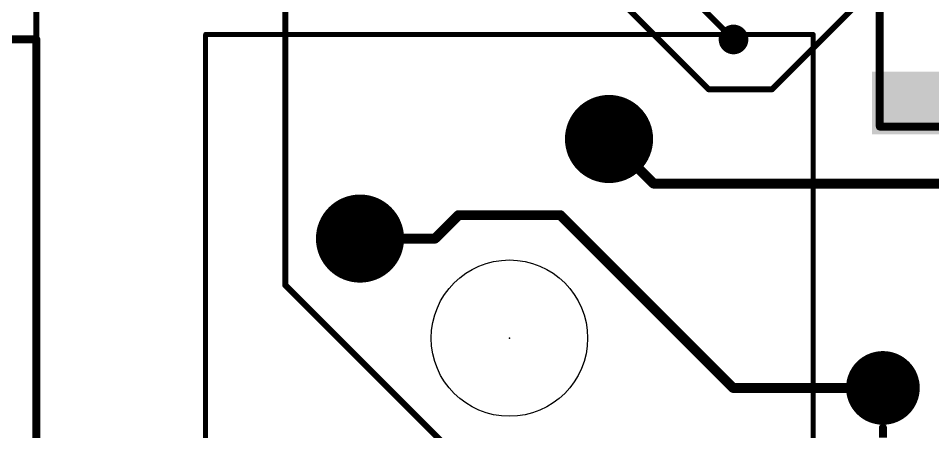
# Model space of a CAD drawing. Extents: x -5 to 151, y -26 to 100.
# Drawn here: x 82.09 to 105.41, y -10.01 to 0.54 of the extents above; entities that cross this region are included whole.
import ezdxf

# ---------------------------------------------------------------- set-up
doc = ezdxf.new("R2010")
doc.units = 0
for name, color, linetype in [('1', 12, 'CONTINUOUS'), ('16', 132, 'CONTINUOUS'), ('17', 110, 'CONTINUOUS'), ('18', 110, 'CONTINUOUS'), ('20', 31, 'CONTINUOUS'), ('21', 253, 'CONTINUOUS'), ('22', 253, 'CONTINUOUS'), ('23', 53, 'CONTINUOUS'), ('51', 253, 'CONTINUOUS'), ('52', 253, 'CONTINUOUS')]:
    doc.layers.add(name, color=color, linetype=linetype)

# ---------------------------------------------------------------- blocks, each defined once
blk = doc.blocks.new('ROUNDP')
at = {"const_width": 0.5}
blk.add_lwpolyline([(0, -0.25, 1), (0, 0.25, 1), (0, -0.25)], format="xyb", dxfattribs=at)
blk = doc.blocks.new('RECT')
blk.add_solid([(-0.5, -0.5), (0.5, -0.5), (-0.5, 0.5), (0.5, 0.5)])
blk = doc.blocks.new('ROUNDV')
at = {"const_width": 0.5}
blk.add_lwpolyline([(0, -0.25, 1), (0, 0.25, 1), (0, -0.25)], format="xyb", dxfattribs=at)

msp = doc.modelspace()

# ---------------------------------------------------------------- linework, layer by layer
at = {"layer": '1'}
for points, const_width in [([(0, 0), (82.55, 0)], 0.1524), ([(82.55, 0), (82.55, -19.685)], 0.1524), ([(97.155, -2.54), (98.2917, -3.6766)], 0.254), ([(98.2917, -3.6766), (110.4363, -3.6766)], 0.254)]:
    msp.add_lwpolyline(points, dxfattribs=dict(at, const_width=const_width))
for points, const_width in [([(82.5881, 0, 1), (82.5119, 0)], 0.0762), ([(82.55, -0.0381, 1), (82.55, 0.0381)], 0.0762), ([(97.1999, -2.4951, 1), (97.1101, -2.5849)], 0.127), ([(98.2917, -3.6132, 1), (98.2917, -3.7401)], 0.127), ([(98.2467, -3.7216, 1), (98.3366, -3.6317)], 0.127)]:
    msp.add_lwpolyline(points, format="xyb", dxfattribs=dict(at, const_width=const_width))
at = {"layer": '16'}
for points, const_width in [([(82.55, 4.572), (82.55, -19.685)], 0.1524), ([(88.9, -6.2694), (88.9, 1.27)], 0.1524), ([(97.155, 1.27), (99.695, -1.27)], 0.1524), ([(99.441, 0.889), (100.33, 0)], 0.1524), ([(101.314, -1.27), (103.362, 0.778)], 0.1524), ([(99.695, -1.27), (101.314, -1.27)], 0.1524), ([(93.3157, -4.4831), (92.7188, -5.08)], 0.254), ([(95.9143, -4.4831), (93.3157, -4.4831)], 0.254), ([(100.3213, -8.89), (95.9143, -4.4831)], 0.254), ([(92.7188, -5.08), (90.805, -5.08)], 0.254), ([(93.3367, -10.7061), (88.9, -6.2694)], 0.1524), ([(104.14, -8.89), (100.3213, -8.89)], 0.254)]:
    msp.add_lwpolyline(points, dxfattribs=dict(at, const_width=const_width))
for points, const_width in [([(100.3031, -0.0269, 1), (100.3569, 0.0269)], 0.0762), ([(99.695, -1.2319, 1), (99.695, -1.3081)], 0.0762), ([(99.6681, -1.2969, 1), (99.7219, -1.2431)], 0.0762), ([(101.2871, -1.2431, 1), (101.3409, -1.2969)], 0.0762), ([(101.314, -1.3081, 1), (101.314, -1.2319)], 0.0762), ([(93.3157, -4.4196, 1), (93.3157, -4.5466)], 0.127), ([(93.3606, -4.528, 1), (93.2707, -4.4382)], 0.127), ([(95.9593, -4.4382, 1), (95.8694, -4.528)], 0.127), ([(95.9143, -4.5466, 1), (95.9143, -4.4196)], 0.127), ([(90.805, -5.0165, 1), (90.805, -5.1435)], 0.127), ([(92.6738, -5.0351, 1), (92.7637, -5.1249)], 0.127), ([(92.7188, -5.1435, 1), (92.7188, -5.0165)], 0.127), ([(88.8619, -6.2694, 1), (88.9381, -6.2694)], 0.0762), ([(88.9269, -6.2425, 1), (88.8731, -6.2963)], 0.0762), ([(100.3213, -8.8265, 1), (100.3213, -8.9535)], 0.127), ([(100.2763, -8.9349, 1), (100.3662, -8.8451)], 0.127), ([(104.14, -8.9535, 1), (104.14, -8.8265)], 0.127)]:
    msp.add_lwpolyline(points, format="xyb", dxfattribs=dict(at, const_width=const_width))
at = {"layer": '20'}
msp.add_circle((94.615, -7.62), 1.9939, dxfattribs=at)
at = {"layer": '21', "const_width": 0.2032}
for points in [[(0, 0), (82.55, 0)], [(82.55, 0), (82.55, -19.685)], [(104.14, -10.16), (104.14, -9.906)]]:
    msp.add_lwpolyline(points, dxfattribs=at)
at = {"layer": '21', "const_width": 0.1016}
for points in [[(82.6008, 0, 1), (82.4992, 0)], [(82.55, -0.0508, 1), (82.55, 0.0508)], [(104.1908, -9.906, 1), (104.0892, -9.906)]]:
    msp.add_lwpolyline(points, format="xyb", dxfattribs=at)
at = {"layer": '22', "const_width": 0.2032}
msp.add_lwpolyline([(104.061, 4.028), (104.061, -0.472)], dxfattribs=at)
at = {"layer": '22', "const_width": 0.1016}
msp.add_lwpolyline([(104.0102, -0.472, 1), (104.1118, -0.472)], format="xyb", dxfattribs=at)
at = {"layer": '23'}
msp.add_point((94.615, -7.62), dxfattribs=at)
at = {"layer": '51', "const_width": 0.127}
for points in [[(86.868, -15.367), (86.868, 0.127)], [(86.868, 0.127), (102.362, 0.127)], [(102.362, 0.127), (102.362, -15.367)]]:
    msp.add_lwpolyline(points, dxfattribs=at)
at = {"layer": '51', "const_width": 0.0635}
for points in [[(86.8998, 0.127, 1), (86.8363, 0.127)], [(86.868, 0.1588, 1), (86.868, 0.0953)], [(102.3938, 0.127, 1), (102.3303, 0.127)], [(102.362, 0.0953, 1), (102.362, 0.1588)]]:
    msp.add_lwpolyline(points, format="xyb", dxfattribs=at)
at = {"layer": '52', "const_width": 0.2032}
for points in [[(104.061, 5.778), (104.061, -2.222)], [(104.061, -2.222), (111.561, -2.222)]]:
    msp.add_lwpolyline(points, dxfattribs=at)
at = {"layer": '52', "const_width": 0.1016}
for points in [[(104.061, -2.1712, 1), (104.061, -2.2728)], [(104.0102, -2.222, 1), (104.1118, -2.222)]]:
    msp.add_lwpolyline(points, format="xyb", dxfattribs=at)

# ---------------------------------------------------------------- block references
at = {"layer": '16', "xscale": 3.4, "yscale": 1.6, "rotation": 180}
msp.add_blockref('RECT', (105.561, -1.622), dxfattribs=at)
at = {"layer": '17', "xscale": 2.2479, "yscale": 2.2479}
for p in [(97.155, -2.54), (97.155, -2.54), (90.805, -5.08), (90.805, -5.08)]:
    msp.add_blockref('ROUNDP', p, dxfattribs=at)
at = {"layer": '17', "xscale": 1.8796, "yscale": 1.8796, "rotation": 270}
msp.add_blockref('ROUNDP', (104.14, -8.89), dxfattribs=at)
msp.add_blockref('ROUNDP', (104.14, -8.89), dxfattribs=at)
at = {"layer": '18', "xscale": 0.7564, "yscale": 0.7564}
msp.add_blockref('ROUNDV', (100.33, 0), dxfattribs=at)
msp.add_blockref('ROUNDV', (100.33, 0), dxfattribs=at)

doc.saveas('drawing.dxf')
